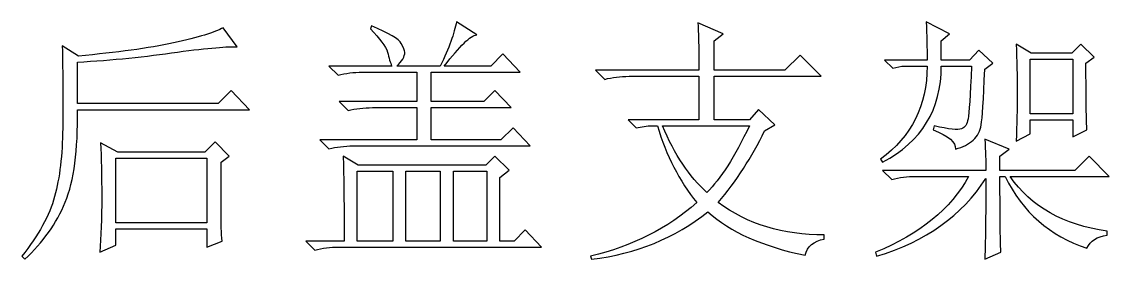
# Model space of a CAD drawing. Header units: millimetres. Extents: x -288 to -52, y -435 to 65.
# Drawn here: x -270.93 to -235.38, y -94.35 to -86.57 of the extents above; entities that cross this region are included whole.
import ezdxf

# ---------------------------------------------------------------- set-up
doc = ezdxf.new("R2010")
doc.units = ezdxf.units.MM
doc.header["$MEASUREMENT"] = 0
doc.layers.add('layer 1', color=7, linetype='Continuous')

msp = doc.modelspace()

# ---------------------------------------------------------------- linework, layer by layer
at = {"layer": 'layer 1', "color": 250}
for points, knots in [([(-259.4988, -86.7065), (-258.9245, -86.9478), (-258.5999, -87.1411), (-258.5223, -87.2836), (-258.5223, -87.2836), (-258.4461, -87.4261), (-258.4066, -87.5207), (-258.4066, -87.5644), (-258.4066, -87.5644), (-258.4066, -87.7182), (-258.4955, -87.872), (-258.6719, -88.0258), (-258.6719, -88.0258), (-258.6719, -88.0258), (-257.2495, -88.0258), (-257.2495, -88.0258), (-257.2495, -88.0258), (-256.963, -87.4318), (-256.7866, -86.9478), (-256.7203, -86.5738), (-256.7203, -86.5738), (-256.7203, -86.5738), (-256.0585, -87.0028), (-256.0585, -87.0028), (-256.0585, -87.0028), (-256.2575, -87.0254), (-256.6102, -87.3654), (-257.1168, -88.0258), (-257.1168, -88.0258), (-257.1168, -88.0258), (-255.5957, -88.0258), (-255.5957, -88.0258), (-255.5957, -88.0258), (-255.5957, -88.0258), (-255.1991, -87.6293), (-255.1991, -87.6293), (-255.1991, -87.6293), (-255.1991, -87.6293), (-254.6361, -88.2248), (-254.6361, -88.2248), (-254.6361, -88.2248), (-254.6361, -88.2248), (-257.5472, -88.2248), (-257.5472, -88.2248), (-257.5472, -88.2248), (-257.5472, -88.2248), (-257.5472, -89.1858), (-257.5472, -89.1858), (-257.5472, -89.1858), (-257.5472, -89.1858), (-255.8271, -89.1858), (-255.8271, -89.1858), (-255.8271, -89.1858), (-255.8271, -89.1858), (-255.463, -88.8231), (-255.463, -88.8231), (-255.463, -88.8231), (-255.463, -88.8231), (-254.9338, -89.3848), (-254.9338, -89.3848), (-254.9338, -89.3848), (-254.9338, -89.3848), (-257.5472, -89.3848), (-257.5472, -89.3848), (-257.5472, -89.3848), (-257.5472, -89.3848), (-257.5472, -90.4389), (-257.5472, -90.4389), (-257.5472, -90.4389), (-257.5472, -90.4389), (-255.2655, -90.4389), (-255.2655, -90.4389), (-255.2655, -90.4389), (-255.2655, -90.4389), (-254.8675, -90.0423), (-254.8675, -90.0423), (-254.8675, -90.0423), (-254.8675, -90.0423), (-254.3059, -90.6378), (-254.3059, -90.6378), (-254.3059, -90.6378), (-254.3059, -90.6378), (-260.0943, -90.6378), (-260.0943, -90.6378), (-260.0943, -90.6378), (-260.3807, -90.6378), (-260.6446, -90.6703), (-260.8873, -90.7366), (-260.8873, -90.7366), (-260.8873, -90.7366), (-261.1851, -90.4389), (-261.1851, -90.4389), (-261.1851, -90.4389), (-261.1851, -90.4389), (-258.0101, -90.4389), (-258.0101, -90.4389), (-258.0101, -90.4389), (-258.0101, -90.4389), (-258.0101, -89.3848), (-258.0101, -89.3848), (-258.0101, -89.3848), (-258.0101, -89.3848), (-259.4649, -89.3848), (-259.4649, -89.3848), (-259.4649, -89.3848), (-259.7514, -89.3848), (-260.0167, -89.4172), (-260.2594, -89.4835), (-260.2594, -89.4835), (-260.2594, -89.4835), (-260.5571, -89.1858), (-260.5571, -89.1858), (-260.5571, -89.1858), (-260.5571, -89.1858), (-258.0101, -89.1858), (-258.0101, -89.1858), (-258.0101, -89.1858), (-258.0101, -89.1858), (-258.0101, -88.2248), (-258.0101, -88.2248), (-258.0101, -88.2248), (-258.0101, -88.2248), (-259.7965, -88.2248), (-259.7965, -88.2248), (-259.7965, -88.2248), (-260.083, -88.2248), (-260.3469, -88.2573), (-260.5896, -88.3236), (-260.5896, -88.3236), (-260.5896, -88.3236), (-260.8873, -88.0258), (-260.8873, -88.0258), (-260.8873, -88.0258), (-260.8873, -88.0258), (-258.837, -88.0258), (-258.837, -88.0258), (-258.837, -88.0258), (-258.8807, -87.9158), (-258.9245, -87.762), (-258.9696, -87.5644), (-258.9696, -87.5644), (-259.036, -87.388), (-259.2222, -87.1354), (-259.5313, -86.8052), (-259.5313, -86.8052), (-259.5313, -86.8052), (-259.4988, -86.7065), (-259.4988, -86.7065)], [0, 0, 0, 0, 0.0263158, 0.0263158, 0.0263158, 0.0263158, 0.0526316, 0.0526316, 0.0526316, 0.0526316, 0.0789474, 0.0789474, 0.0789474, 0.0789474, 0.1052632, 0.1052632, 0.1052632, 0.1052632, 0.1315789, 0.1315789, 0.1315789, 0.1315789, 0.1578947, 0.1578947, 0.1578947, 0.1578947, 0.1842105, 0.1842105, 0.1842105, 0.1842105, 0.2105263, 0.2105263, 0.2105263, 0.2105263, 0.2368421, 0.2368421, 0.2368421, 0.2368421, 0.2631579, 0.2631579, 0.2631579, 0.2631579, 0.2894737, 0.2894737, 0.2894737, 0.2894737, 0.3157895, 0.3157895, 0.3157895, 0.3157895, 0.3421053, 0.3421053, 0.3421053, 0.3421053, 0.3684211, 0.3684211, 0.3684211, 0.3684211, 0.3947368, 0.3947368, 0.3947368, 0.3947368, 0.4210526, 0.4210526, 0.4210526, 0.4210526, 0.4473684, 0.4473684, 0.4473684, 0.4473684, 0.4736842, 0.4736842, 0.4736842, 0.4736842, 0.5, 0.5, 0.5, 0.5, 0.5263158, 0.5263158, 0.5263158, 0.5263158, 0.5526316, 0.5526316, 0.5526316, 0.5526316, 0.5789474, 0.5789474, 0.5789474, 0.5789474, 0.6052632, 0.6052632, 0.6052632, 0.6052632, 0.6315789, 0.6315789, 0.6315789, 0.6315789, 0.6578947, 0.6578947, 0.6578947, 0.6578947, 0.6842105, 0.6842105, 0.6842105, 0.6842105, 0.7105263, 0.7105263, 0.7105263, 0.7105263, 0.7368421, 0.7368421, 0.7368421, 0.7368421, 0.7631579, 0.7631579, 0.7631579, 0.7631579, 0.7894737, 0.7894737, 0.7894737, 0.7894737, 0.8157895, 0.8157895, 0.8157895, 0.8157895, 0.8421053, 0.8421053, 0.8421053, 0.8421053, 0.8684211, 0.8684211, 0.8684211, 0.8684211, 0.8947368, 0.8947368, 0.8947368, 0.8947368, 0.9210526, 0.9210526, 0.9210526, 0.9210526, 0.9473684, 0.9473684, 0.9473684, 0.9473684, 1, 1, 1, 1]), ([(-246.6463, -90.1425), (-247.0654, -91.0033), (-247.572, -91.7865), (-248.1675, -92.4934), (-248.1675, -92.4934), (-247.1981, -93.199), (-246.0395, -93.5518), (-244.6947, -93.5518), (-244.6947, -93.5518), (-244.6947, -93.5518), (-244.6947, -93.6844), (-244.6947, -93.6844), (-244.6947, -93.6844), (-245.0475, -93.7507), (-245.2578, -93.9271), (-245.3227, -94.2136), (-245.3227, -94.2136), (-246.7126, -93.9271), (-247.771, -93.453), (-248.4977, -92.7912), (-248.4977, -92.7912), (-249.5786, -93.652), (-250.8458, -94.1698), (-252.3021, -94.3462), (-252.3021, -94.3462), (-252.3021, -94.3462), (-252.3345, -94.2475), (-252.3345, -94.2475), (-252.3345, -94.2475), (-250.9672, -93.9158), (-249.81, -93.3316), (-248.8618, -92.4934), (-248.8618, -92.4934), (-249.4347, -91.7865), (-249.8651, -90.9483), (-250.1515, -89.9774), (-250.1515, -89.9774), (-250.1515, -89.9774), (-250.4493, -89.9774), (-250.4493, -89.9774), (-250.4493, -89.9774), (-250.4493, -89.9774), (-250.8458, -90.0437), (-250.8458, -90.0437), (-250.8458, -90.0437), (-250.8458, -90.0437), (-251.1111, -89.7785), (-251.1111, -89.7785), (-251.1111, -89.7785), (-251.1111, -89.7785), (-248.7955, -89.7785), (-248.7955, -89.7785), (-248.7955, -89.7785), (-248.7955, -89.7785), (-248.7955, -88.3603), (-248.7955, -88.3603), (-248.7955, -88.3603), (-248.7955, -88.3603), (-251.0786, -88.3603), (-251.0786, -88.3603), (-251.0786, -88.3603), (-251.3651, -88.3603), (-251.629, -88.3927), (-251.8717, -88.4591), (-251.8717, -88.4591), (-251.8717, -88.4591), (-252.1694, -88.1613), (-252.1694, -88.1613), (-252.1694, -88.1613), (-252.1694, -88.1613), (-248.7955, -88.1613), (-248.7955, -88.1613), (-248.7955, -88.1613), (-248.7955, -87.3908), (-248.8067, -86.8716), (-248.8293, -86.6077), (-248.8293, -86.6077), (-248.8293, -86.6077), (-248.0024, -86.9717), (-248.0024, -86.9717), (-248.0024, -86.9717), (-248.0024, -86.9717), (-248.3001, -87.2032), (-248.3001, -87.2032), (-248.3001, -87.2032), (-248.3001, -87.2032), (-248.3001, -88.1613), (-248.3001, -88.1613), (-248.3001, -88.1613), (-248.3001, -88.1613), (-245.9845, -88.1613), (-245.9845, -88.1613), (-245.9845, -88.1613), (-245.9845, -88.1613), (-245.4892, -87.666), (-245.4892, -87.666), (-245.4892, -87.666), (-245.4892, -87.666), (-244.7935, -88.3603), (-244.7935, -88.3603), (-244.7935, -88.3603), (-244.7935, -88.3603), (-248.3001, -88.3603), (-248.3001, -88.3603), (-248.3001, -88.3603), (-248.3001, -88.3603), (-248.3001, -89.7785), (-248.3001, -89.7785), (-248.3001, -89.7785), (-248.3001, -89.7785), (-247.1416, -89.7785), (-247.1416, -89.7785), (-247.1416, -89.7785), (-247.1416, -89.7785), (-246.8453, -89.4483), (-246.8453, -89.4483), (-246.8453, -89.4483), (-246.8453, -89.4483), (-246.3161, -89.945), (-246.3161, -89.945), (-246.3161, -89.945), (-246.3161, -89.945), (-246.6463, -90.1425), (-246.6463, -90.1425)], [0, 0, 0, 0, 0.03125, 0.03125, 0.03125, 0.03125, 0.0625, 0.0625, 0.0625, 0.0625, 0.09375, 0.09375, 0.09375, 0.09375, 0.125, 0.125, 0.125, 0.125, 0.15625, 0.15625, 0.15625, 0.15625, 0.1875, 0.1875, 0.1875, 0.1875, 0.21875, 0.21875, 0.21875, 0.21875, 0.25, 0.25, 0.25, 0.25, 0.28125, 0.28125, 0.28125, 0.28125, 0.3125, 0.3125, 0.3125, 0.3125, 0.34375, 0.34375, 0.34375, 0.34375, 0.375, 0.375, 0.375, 0.375, 0.40625, 0.40625, 0.40625, 0.40625, 0.4375, 0.4375, 0.4375, 0.4375, 0.46875, 0.46875, 0.46875, 0.46875, 0.5, 0.5, 0.5, 0.5, 0.53125, 0.53125, 0.53125, 0.53125, 0.5625, 0.5625, 0.5625, 0.5625, 0.59375, 0.59375, 0.59375, 0.59375, 0.625, 0.625, 0.625, 0.625, 0.65625, 0.65625, 0.65625, 0.65625, 0.6875, 0.6875, 0.6875, 0.6875, 0.71875, 0.71875, 0.71875, 0.71875, 0.75, 0.75, 0.75, 0.75, 0.78125, 0.78125, 0.78125, 0.78125, 0.8125, 0.8125, 0.8125, 0.8125, 0.84375, 0.84375, 0.84375, 0.84375, 0.875, 0.875, 0.875, 0.875, 0.90625, 0.90625, 0.90625, 0.90625, 0.9375, 0.9375, 0.9375, 0.9375, 1, 1, 1, 1]), ([(-242.7234, -87.8311), (-242.7234, -87.8311), (-241.3348, -87.8311), (-241.3348, -87.8311), (-241.3348, -87.8311), (-241.3348, -87.4346), (-241.3461, -87.0155), (-241.3673, -86.5738), (-241.3673, -86.5738), (-241.3673, -86.5738), (-240.6067, -86.9717), (-240.6067, -86.9717), (-240.6067, -86.9717), (-240.6067, -86.9717), (-240.872, -87.2032), (-240.872, -87.2032), (-240.872, -87.2032), (-240.872, -87.2032), (-240.872, -87.8311), (-240.872, -87.8311), (-240.872, -87.8311), (-240.872, -87.8311), (-239.9449, -87.8311), (-239.9449, -87.8311), (-239.9449, -87.8311), (-239.9449, -87.8311), (-239.6486, -87.5009), (-239.6486, -87.5009), (-239.6486, -87.5009), (-239.6486, -87.5009), (-239.1843, -87.9313), (-239.1843, -87.9313), (-239.1843, -87.9313), (-239.1843, -87.9313), (-239.4496, -88.1289), (-239.4496, -88.1289), (-239.4496, -88.1289), (-239.4933, -89.1434), (-239.5329, -89.7502), (-239.5653, -89.9478), (-239.5653, -89.9478), (-239.5978, -90.1468), (-239.6867, -90.3119), (-239.8292, -90.4445), (-239.8292, -90.4445), (-239.9731, -90.5771), (-240.1664, -90.6759), (-240.4092, -90.7422), (-240.4092, -90.7422), (-240.3866, -90.5221), (-240.6293, -90.3119), (-241.1359, -90.1143), (-241.1359, -90.1143), (-241.1359, -90.1143), (-241.1034, -89.9817), (-241.1034, -89.9817), (-241.1034, -89.9817), (-240.618, -90.0917), (-240.3203, -90.1242), (-240.2102, -90.0804), (-240.2102, -90.0804), (-240.1001, -90.0367), (-240.0282, -89.9266), (-239.9957, -89.7502), (-239.9957, -89.7502), (-239.9618, -89.5738), (-239.9237, -88.9995), (-239.88, -88.0301), (-239.88, -88.0301), (-239.88, -88.0301), (-240.872, -88.0301), (-240.872, -88.0301), (-240.872, -88.0301), (-240.872, -89.4412), (-241.5112, -90.4882), (-242.7897, -91.1726), (-242.7897, -91.1726), (-242.7897, -91.1726), (-242.856, -91.0724), (-242.856, -91.0724), (-242.856, -91.0724), (-241.8414, -90.3231), (-241.3348, -89.3086), (-241.3348, -88.0301), (-241.3348, -88.0301), (-241.3348, -88.0301), (-242.1618, -88.0301), (-242.1618, -88.0301), (-242.1618, -88.0301), (-242.1618, -88.0301), (-242.4595, -88.0964), (-242.4595, -88.0964), (-242.4595, -88.0964), (-242.4595, -88.0964), (-242.7234, -87.8311), (-242.7234, -87.8311)], [0, 0, 0, 0, 0.04, 0.04, 0.04, 0.04, 0.08, 0.08, 0.08, 0.08, 0.12, 0.12, 0.12, 0.12, 0.16, 0.16, 0.16, 0.16, 0.2, 0.2, 0.2, 0.2, 0.24, 0.24, 0.24, 0.24, 0.28, 0.28, 0.28, 0.28, 0.32, 0.32, 0.32, 0.32, 0.36, 0.36, 0.36, 0.36, 0.4, 0.4, 0.4, 0.4, 0.44, 0.44, 0.44, 0.44, 0.48, 0.48, 0.48, 0.48, 0.52, 0.52, 0.52, 0.52, 0.56, 0.56, 0.56, 0.56, 0.6, 0.6, 0.6, 0.6, 0.64, 0.64, 0.64, 0.64, 0.68, 0.68, 0.68, 0.68, 0.72, 0.72, 0.72, 0.72, 0.76, 0.76, 0.76, 0.76, 0.8, 0.8, 0.8, 0.8, 0.84, 0.84, 0.84, 0.84, 0.88, 0.88, 0.88, 0.88, 0.92, 0.92, 0.92, 0.92, 1, 1, 1, 1]), ([(-270.9289, -94.2475), (-270.3771, -93.5631), (-270.0187, -92.9125), (-269.8536, -92.2945), (-269.8536, -92.2945), (-269.6885, -91.6764), (-269.5996, -90.9327), (-269.5897, -90.0607), (-269.5897, -90.0607), (-269.5784, -89.19), (-269.5841, -88.2911), (-269.6052, -87.364), (-269.6052, -87.364), (-269.6052, -87.364), (-269.0761, -87.6956), (-269.0761, -87.6956), (-269.0761, -87.6956), (-267.8202, -87.5842), (-266.783, -87.4416), (-265.9674, -87.2653), (-265.9674, -87.2653), (-265.1518, -87.0889), (-264.6113, -86.9224), (-264.3474, -86.7685), (-264.3474, -86.7685), (-264.3474, -86.7685), (-263.8846, -87.3979), (-263.8846, -87.3979), (-263.8846, -87.3979), (-264.171, -87.3767), (-264.8216, -87.4318), (-265.8347, -87.5644), (-265.8347, -87.5644), (-266.8719, -87.7182), (-267.9627, -87.8297), (-269.1099, -87.8946), (-269.1099, -87.8946), (-269.1099, -87.8946), (-269.1099, -89.2535), (-269.1099, -89.2535), (-269.1099, -89.2535), (-269.1099, -89.2535), (-264.5125, -89.2535), (-264.5125, -89.2535), (-264.5125, -89.2535), (-264.5125, -89.2535), (-264.0821, -88.8245), (-264.0821, -88.8245), (-264.0821, -88.8245), (-264.0821, -88.8245), (-263.4866, -89.4525), (-263.4866, -89.4525), (-263.4866, -89.4525), (-263.4866, -89.4525), (-269.1099, -89.4525), (-269.1099, -89.4525), (-269.1099, -89.4525), (-269.0874, -90.7747), (-269.22, -91.7836), (-269.5065, -92.4779), (-269.5065, -92.4779), (-269.7929, -93.1722), (-270.2346, -93.7945), (-270.8287, -94.3462), (-270.8287, -94.3462), (-270.8287, -94.3462), (-270.9289, -94.2475), (-270.9289, -94.2475)], [0, 0, 0, 0, 0.0555556, 0.0555556, 0.0555556, 0.0555556, 0.1111111, 0.1111111, 0.1111111, 0.1111111, 0.1666667, 0.1666667, 0.1666667, 0.1666667, 0.2222222, 0.2222222, 0.2222222, 0.2222222, 0.2777778, 0.2777778, 0.2777778, 0.2777778, 0.3333333, 0.3333333, 0.3333333, 0.3333333, 0.3888889, 0.3888889, 0.3888889, 0.3888889, 0.4444444, 0.4444444, 0.4444444, 0.4444444, 0.5, 0.5, 0.5, 0.5, 0.5555556, 0.5555556, 0.5555556, 0.5555556, 0.6111111, 0.6111111, 0.6111111, 0.6111111, 0.6666667, 0.6666667, 0.6666667, 0.6666667, 0.7222222, 0.7222222, 0.7222222, 0.7222222, 0.7777778, 0.7777778, 0.7777778, 0.7777778, 0.8333333, 0.8333333, 0.8333333, 0.8333333, 0.8888889, 0.8888889, 0.8888889, 0.8888889, 1, 1, 1, 1]), ([(-238.4237, -90.477), (-238.4025, -89.9478), (-238.3913, -89.42), (-238.3913, -88.8909), (-238.3913, -88.8909), (-238.3913, -88.3631), (-238.4025, -87.8339), (-238.4237, -87.3048), (-238.4237, -87.3048), (-238.4237, -87.3048), (-237.9284, -87.6025), (-237.9284, -87.6025), (-237.9284, -87.6025), (-237.9284, -87.6025), (-236.6048, -87.6025), (-236.6048, -87.6025), (-236.6048, -87.6025), (-236.6048, -87.6025), (-236.307, -87.3048), (-236.307, -87.3048), (-236.307, -87.3048), (-236.307, -87.3048), (-235.8781, -87.7352), (-235.8781, -87.7352), (-235.8781, -87.7352), (-235.8781, -87.7352), (-236.1419, -87.9327), (-236.1419, -87.9327), (-236.1419, -87.9327), (-236.1419, -89.1223), (-236.1306, -89.849), (-236.1095, -90.1129), (-236.1095, -90.1129), (-236.1095, -90.1129), (-236.5723, -90.3443), (-236.5723, -90.3443), (-236.5723, -90.3443), (-236.5723, -90.3443), (-236.5723, -89.7827), (-236.5723, -89.7827), (-236.5723, -89.7827), (-236.5723, -89.7827), (-237.9609, -89.7827), (-237.9609, -89.7827), (-237.9609, -89.7827), (-237.9609, -89.7827), (-237.9609, -90.2455), (-237.9609, -90.2455), (-237.9609, -90.2455), (-237.9609, -90.2455), (-238.4237, -90.477), (-238.4237, -90.477)], [0, 0, 0, 0, 0.0714286, 0.0714286, 0.0714286, 0.0714286, 0.1428571, 0.1428571, 0.1428571, 0.1428571, 0.2142857, 0.2142857, 0.2142857, 0.2142857, 0.2857143, 0.2857143, 0.2857143, 0.2857143, 0.3571429, 0.3571429, 0.3571429, 0.3571429, 0.4285714, 0.4285714, 0.4285714, 0.4285714, 0.5, 0.5, 0.5, 0.5, 0.5714286, 0.5714286, 0.5714286, 0.5714286, 0.6428571, 0.6428571, 0.6428571, 0.6428571, 0.7142857, 0.7142857, 0.7142857, 0.7142857, 0.7857143, 0.7857143, 0.7857143, 0.7857143, 0.8571429, 0.8571429, 0.8571429, 0.8571429, 1, 1, 1, 1]), ([(-237.9609, -87.8015), (-237.9609, -87.8015), (-237.9609, -89.5837), (-237.9609, -89.5837), (-237.9609, -89.5837), (-237.9609, -89.5837), (-236.5723, -89.5837), (-236.5723, -89.5837), (-236.5723, -89.5837), (-236.5723, -89.5837), (-236.5723, -87.8015), (-236.5723, -87.8015), (-236.5723, -87.8015), (-236.5723, -87.8015), (-237.9609, -87.8015), (-237.9609, -87.8015)], [0, 0, 0, 0, 0.2, 0.2, 0.2, 0.2, 0.4, 0.4, 0.4, 0.4, 0.6, 0.6, 0.6, 0.6, 1, 1, 1, 1]), ([(-248.5316, -92.1604), (-248.0899, -91.7187), (-247.627, -90.992), (-247.1416, -89.9774), (-247.1416, -89.9774), (-247.1416, -89.9774), (-249.9864, -89.9774), (-249.9864, -89.9774), (-249.9864, -89.9774), (-249.5899, -90.9257), (-249.1045, -91.6524), (-248.5316, -92.1604)], [0, 0, 0, 0, 0.25, 0.25, 0.25, 0.25, 0.5, 0.5, 0.5, 0.5, 1, 1, 1, 1]), ([(-264.4138, -91.1684), (-264.4138, -91.1684), (-264.4138, -92.8589), (-264.4138, -92.8589), (-264.4138, -92.8589), (-264.4138, -93.1905), (-264.4025, -93.4883), (-264.3799, -93.7522), (-264.3799, -93.7522), (-264.3799, -93.7522), (-264.8766, -93.9511), (-264.8766, -93.9511), (-264.8766, -93.9511), (-264.8766, -93.9511), (-264.8766, -93.3556), (-264.8766, -93.3556), (-264.8766, -93.3556), (-264.8766, -93.3556), (-267.8526, -93.3556), (-267.8526, -93.3556), (-267.8526, -93.3556), (-267.8526, -93.3556), (-267.8526, -93.8848), (-267.8526, -93.8848), (-267.8526, -93.8848), (-267.8526, -93.8848), (-268.3818, -94.1162), (-268.3818, -94.1162), (-268.3818, -94.1162), (-268.3381, -93.6096), (-268.3155, -93.0071), (-268.3155, -92.3114), (-268.3155, -92.3114), (-268.3155, -91.6157), (-268.3268, -91.0259), (-268.3494, -90.539), (-268.3494, -90.539), (-268.3494, -90.539), (-267.7863, -90.8368), (-267.7863, -90.8368), (-267.7863, -90.8368), (-267.7863, -90.8368), (-264.9429, -90.8368), (-264.9429, -90.8368), (-264.9429, -90.8368), (-264.9429, -90.8368), (-264.6113, -90.5066), (-264.6113, -90.5066), (-264.6113, -90.5066), (-264.6113, -90.5066), (-264.1485, -90.9694), (-264.1485, -90.9694), (-264.1485, -90.9694), (-264.1485, -90.9694), (-264.4138, -91.1684), (-264.4138, -91.1684)], [0, 0, 0, 0, 0.0666667, 0.0666667, 0.0666667, 0.0666667, 0.1333333, 0.1333333, 0.1333333, 0.1333333, 0.2, 0.2, 0.2, 0.2, 0.2666667, 0.2666667, 0.2666667, 0.2666667, 0.3333333, 0.3333333, 0.3333333, 0.3333333, 0.4, 0.4, 0.4, 0.4, 0.4666667, 0.4666667, 0.4666667, 0.4666667, 0.5333333, 0.5333333, 0.5333333, 0.5333333, 0.6, 0.6, 0.6, 0.6, 0.6666667, 0.6666667, 0.6666667, 0.6666667, 0.7333333, 0.7333333, 0.7333333, 0.7333333, 0.8, 0.8, 0.8, 0.8, 0.8666667, 0.8666667, 0.8666667, 0.8666667, 1, 1, 1, 1]), ([(-238.9529, -91.6369), (-238.9529, -93.0692), (-238.943, -93.8947), (-238.9204, -94.1148), (-238.9204, -94.1148), (-238.9204, -94.1148), (-239.4496, -94.3462), (-239.4496, -94.3462), (-239.4496, -94.3462), (-239.427, -93.6181), (-239.4157, -92.7362), (-239.4157, -91.7004), (-239.4157, -91.7004), (-240.1876, -92.9125), (-241.3786, -93.762), (-242.9887, -94.2475), (-242.9887, -94.2475), (-242.9887, -94.2475), (-243.0211, -94.1148), (-243.0211, -94.1148), (-243.0211, -94.1148), (-241.5663, -93.5207), (-240.5517, -92.6938), (-239.9788, -91.6369), (-239.9788, -91.6369), (-239.9788, -91.6369), (-241.6989, -91.6369), (-241.6989, -91.6369), (-241.6989, -91.6369), (-241.9854, -91.6369), (-242.2493, -91.6693), (-242.492, -91.7357), (-242.492, -91.7357), (-242.492, -91.7357), (-242.7897, -91.4379), (-242.7897, -91.4379), (-242.7897, -91.4379), (-242.7897, -91.4379), (-239.4157, -91.4379), (-239.4157, -91.4379), (-239.4157, -91.4379), (-239.4157, -91.1515), (-239.427, -90.81), (-239.4496, -90.4135), (-239.4496, -90.4135), (-239.4496, -90.4135), (-238.6551, -90.7437), (-238.6551, -90.7437), (-238.6551, -90.7437), (-238.6551, -90.7437), (-238.9529, -90.9751), (-238.9529, -90.9751), (-238.9529, -90.9751), (-238.9529, -90.9751), (-238.9529, -91.4379), (-238.9529, -91.4379), (-238.9529, -91.4379), (-238.9529, -91.4379), (-236.506, -91.4379), (-236.506, -91.4379), (-236.506, -91.4379), (-236.506, -91.4379), (-236.0432, -90.9751), (-236.0432, -90.9751), (-236.0432, -90.9751), (-236.0432, -90.9751), (-235.3813, -91.6369), (-235.3813, -91.6369), (-235.3813, -91.6369), (-235.3813, -91.6369), (-238.6227, -91.6369), (-238.6227, -91.6369), (-238.6227, -91.6369), (-237.9397, -92.6289), (-236.8814, -93.2244), (-235.4477, -93.4234), (-235.4477, -93.4234), (-235.4477, -93.4234), (-235.4477, -93.5546), (-235.4477, -93.5546), (-235.4477, -93.5546), (-235.7779, -93.5998), (-235.9994, -93.7423), (-236.1095, -93.985), (-236.1095, -93.985), (-237.3216, -93.5885), (-238.2149, -92.8053), (-238.7878, -91.6369), (-238.7878, -91.6369), (-238.7878, -91.6369), (-238.9529, -91.6369), (-238.9529, -91.6369)], [0, 0, 0, 0, 0.0416667, 0.0416667, 0.0416667, 0.0416667, 0.0833333, 0.0833333, 0.0833333, 0.0833333, 0.125, 0.125, 0.125, 0.125, 0.1666667, 0.1666667, 0.1666667, 0.1666667, 0.2083333, 0.2083333, 0.2083333, 0.2083333, 0.25, 0.25, 0.25, 0.25, 0.2916667, 0.2916667, 0.2916667, 0.2916667, 0.3333333, 0.3333333, 0.3333333, 0.3333333, 0.375, 0.375, 0.375, 0.375, 0.4166667, 0.4166667, 0.4166667, 0.4166667, 0.4583333, 0.4583333, 0.4583333, 0.4583333, 0.5, 0.5, 0.5, 0.5, 0.5416667, 0.5416667, 0.5416667, 0.5416667, 0.5833333, 0.5833333, 0.5833333, 0.5833333, 0.625, 0.625, 0.625, 0.625, 0.6666667, 0.6666667, 0.6666667, 0.6666667, 0.7083333, 0.7083333, 0.7083333, 0.7083333, 0.75, 0.75, 0.75, 0.75, 0.7916667, 0.7916667, 0.7916667, 0.7916667, 0.8333333, 0.8333333, 0.8333333, 0.8333333, 0.875, 0.875, 0.875, 0.875, 0.9166667, 0.9166667, 0.9166667, 0.9166667, 1, 1, 1, 1]), ([(-260.392, -93.7493), (-260.392, -92.3608), (-260.4019, -91.4351), (-260.4245, -90.9708), (-260.4245, -90.9708), (-260.4245, -90.9708), (-259.9278, -91.2686), (-259.9278, -91.2686), (-259.9278, -91.2686), (-259.9278, -91.2686), (-255.7608, -91.2686), (-255.7608, -91.2686), (-255.7608, -91.2686), (-255.7608, -91.2686), (-255.463, -90.9708), (-255.463, -90.9708), (-255.463, -90.9708), (-255.463, -90.9708), (-255.0002, -91.4351), (-255.0002, -91.4351), (-255.0002, -91.4351), (-255.0002, -91.4351), (-255.2979, -91.6665), (-255.2979, -91.6665), (-255.2979, -91.6665), (-255.2979, -91.6665), (-255.2979, -93.7493), (-255.2979, -93.7493), (-255.2979, -93.7493), (-255.2979, -93.7493), (-254.8351, -93.7493), (-254.8351, -93.7493), (-254.8351, -93.7493), (-254.8351, -93.7493), (-254.471, -93.3867), (-254.471, -93.3867), (-254.471, -93.3867), (-254.471, -93.3867), (-253.9418, -93.9483), (-253.9418, -93.9483), (-253.9418, -93.9483), (-253.9418, -93.9483), (-260.5571, -93.9483), (-260.5571, -93.9483), (-260.5571, -93.9483), (-260.8436, -93.9483), (-261.1075, -93.9808), (-261.3502, -94.0471), (-261.3502, -94.0471), (-261.3502, -94.0471), (-261.6479, -93.7493), (-261.6479, -93.7493), (-261.6479, -93.7493), (-261.6479, -93.7493), (-260.392, -93.7493), (-260.392, -93.7493)], [0, 0, 0, 0, 0.0666667, 0.0666667, 0.0666667, 0.0666667, 0.1333333, 0.1333333, 0.1333333, 0.1333333, 0.2, 0.2, 0.2, 0.2, 0.2666667, 0.2666667, 0.2666667, 0.2666667, 0.3333333, 0.3333333, 0.3333333, 0.3333333, 0.4, 0.4, 0.4, 0.4, 0.4666667, 0.4666667, 0.4666667, 0.4666667, 0.5333333, 0.5333333, 0.5333333, 0.5333333, 0.6, 0.6, 0.6, 0.6, 0.6666667, 0.6666667, 0.6666667, 0.6666667, 0.7333333, 0.7333333, 0.7333333, 0.7333333, 0.8, 0.8, 0.8, 0.8, 0.8666667, 0.8666667, 0.8666667, 0.8666667, 1, 1, 1, 1]), ([(-267.8526, -91.0358), (-267.8526, -91.0358), (-267.8526, -93.1567), (-267.8526, -93.1567), (-267.8526, -93.1567), (-267.8526, -93.1567), (-264.8766, -93.1567), (-264.8766, -93.1567), (-264.8766, -93.1567), (-264.8766, -93.1567), (-264.8766, -91.0358), (-264.8766, -91.0358), (-264.8766, -91.0358), (-264.8766, -91.0358), (-267.8526, -91.0358), (-267.8526, -91.0358)], [0, 0, 0, 0, 0.2, 0.2, 0.2, 0.2, 0.4, 0.4, 0.4, 0.4, 0.6, 0.6, 0.6, 0.6, 1, 1, 1, 1]), ([(-259.9616, -91.4676), (-259.9616, -91.4676), (-259.9616, -93.7493), (-259.9616, -93.7493), (-259.9616, -93.7493), (-259.9616, -93.7493), (-258.8045, -93.7493), (-258.8045, -93.7493), (-258.8045, -93.7493), (-258.8045, -93.7493), (-258.8045, -91.4676), (-258.8045, -91.4676), (-258.8045, -91.4676), (-258.8045, -91.4676), (-259.9616, -91.4676), (-259.9616, -91.4676)], [0, 0, 0, 0, 0.2, 0.2, 0.2, 0.2, 0.4, 0.4, 0.4, 0.4, 0.6, 0.6, 0.6, 0.6, 1, 1, 1, 1]), ([(-258.3741, -91.4676), (-258.3741, -91.4676), (-258.3741, -93.7493), (-258.3741, -93.7493), (-258.3741, -93.7493), (-258.3741, -93.7493), (-257.2495, -93.7493), (-257.2495, -93.7493), (-257.2495, -93.7493), (-257.2495, -93.7493), (-257.2495, -91.4676), (-257.2495, -91.4676), (-257.2495, -91.4676), (-257.2495, -91.4676), (-258.3741, -91.4676), (-258.3741, -91.4676)], [0, 0, 0, 0, 0.2, 0.2, 0.2, 0.2, 0.4, 0.4, 0.4, 0.4, 0.6, 0.6, 0.6, 0.6, 1, 1, 1, 1]), ([(-256.8191, -91.4676), (-256.8191, -91.4676), (-256.8191, -93.7493), (-256.8191, -93.7493), (-256.8191, -93.7493), (-256.8191, -93.7493), (-255.7283, -93.7493), (-255.7283, -93.7493), (-255.7283, -93.7493), (-255.7283, -93.7493), (-255.7283, -91.4676), (-255.7283, -91.4676), (-255.7283, -91.4676), (-255.7283, -91.4676), (-256.8191, -91.4676), (-256.8191, -91.4676)], [0, 0, 0, 0, 0.2, 0.2, 0.2, 0.2, 0.4, 0.4, 0.4, 0.4, 0.6, 0.6, 0.6, 0.6, 1, 1, 1, 1])]:
    msp.add_open_spline(points, degree=3, knots=knots, dxfattribs=at)

doc.saveas('drawing.dxf')
